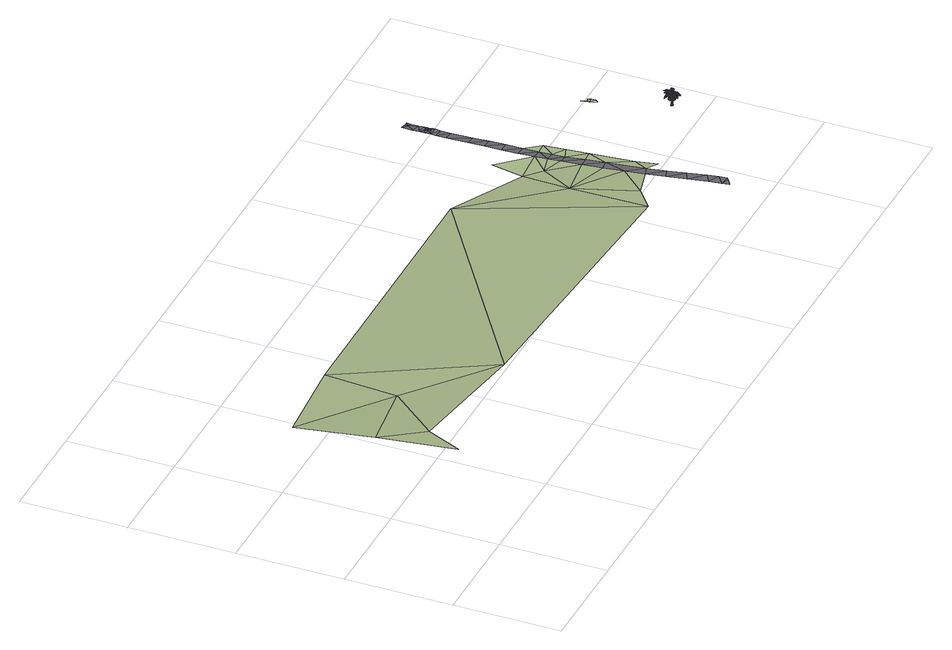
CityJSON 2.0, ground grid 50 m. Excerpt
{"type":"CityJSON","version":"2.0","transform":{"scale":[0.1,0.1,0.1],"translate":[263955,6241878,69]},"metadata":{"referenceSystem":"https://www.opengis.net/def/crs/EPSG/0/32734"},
"CityObjects":{
"tree1":{"type":"SolitaryVegetationObject","attributes":{"type":"palm","group":"standard","width":0.7,"height":2.8,"footprint":[264281.69,6241938.34],"ground_height":76.38},"geometry":[{"type":"MultiSurface","lod":"2","boundaries":[[[0,1,2]],[[2,3,4]],[[5,6,7]],[[8,0,9]],[[10,0,2]],[[9,11,5]],[[12,13,14]],[[14,15,16]],[[17,18,19]],[[20,12,21]],[[22,12,14]],[[21,23,17]],[[24,25,26]],[[26,27,28]],[[29,30,31]],[[32,24,33]],[[34,24,26]],[[33,35,29]],[[36,37,38]],[[39,40,41]],[[40,39,42]],[[43,44,45]],[[44,43,46]],[[47,48,49]],[[48,47,50]],[[51,52,53]],[[52,51,54]],[[55,56,57]],[[56,55,58]],[[59,60,61]],[[60,59,62]],[[63,64,65]],[[37,36,66]],[[64,63,67]],[[68,36,69]],[[40,70,71]],[[36,68,72]],[[73,64,74]],[[75,60,76]],[[64,73,77]],[[78,56,79]],[[60,75,80]],[[81,52,82]],[[56,78,83]],[[84,48,85]],[[52,81,86]],[[87,44,88]],[[48,84,89]],[[70,40,90]],[[44,87,91]],[[92,93,94]],[[94,95,96]],[[97,98,99]],[[100,92,101]],[[102,92,94]],[[101,103,97]],[[104,105,106]],[[106,107,108]],[[109,110,111]],[[112,104,113]],[[114,104,106]],[[113,115,109]],[[116,117,118]],[[118,119,120]],[[121,122,123]],[[124,116,125]],[[126,116,118]],[[125,127,121]],[[128,129,130]],[[130,131,132]],[[133,134,135]],[[136,128,137]],[[138,128,130]],[[137,139,133]],[[140,141,142]],[[142,143,144]],[[145,146,147]],[[148,140,149]],[[150,140,142]],[[149,151,145]],[[152,153,154]],[[154,155,156]],[[157,158,159]],[[160,152,161]],[[162,152,154]],[[161,163,157]],[[164,165,166]],[[166,167,44]],[[168,169,170]],[[171,164,172]],[[173,164,166]],[[172,174,168]],[[175,176,177]],[[177,178,179]],[[180,181,182]],[[183,175,184]],[[185,175,177]],[[184,186,180]],[[187,188,189]],[[189,190,191]],[[192,193,194]],[[195,187,196]],[[197,187,189]],[[196,198,192]],[[199,200,201]],[[200,51,202]],[[203,204,205]],[[206,207,199]],[[208,200,199]],[[207,203,209]],[[210,211,212]],[[211,39,213]],[[214,215,216]],[[217,218,210]],[[219,211,210]],[[218,214,220]],[[221,222,223]],[[222,59,224]],[[225,226,227]],[[228,229,221]],[[230,222,221]],[[229,225,231]],[[10,2,232]],[[10,232,233]],[[232,2,4]],[[232,4,234]],[[5,11,235]],[[5,235,236]],[[8,237,1]],[[8,1,0]],[[10,238,239]],[[10,239,0]],[[5,7,8]],[[5,8,9]],[[240,241,11]],[[240,11,9]],[[5,236,242]],[[5,242,243]],[[243,244,6]],[[243,6,5]],[[245,246,244]],[[245,244,243]],[[243,242,247]],[[243,247,245]],[[240,9,0]],[[240,0,239]],[[4,3,248]],[[4,248,249]],[[2,1,250]],[[2,250,3]],[[22,14,251]],[[22,251,252]],[[251,14,16]],[[251,16,253]],[[17,23,254]],[[17,254,255]],[[20,256,13]],[[20,13,12]],[[22,257,258]],[[22,258,12]],[[17,19,20]],[[17,20,21]],[[259,260,23]],[[259,23,21]],[[17,255,261]],[[17,261,262]],[[262,263,18]],[[262,18,17]],[[264,265,263]],[[264,263,262]],[[262,261,266]],[[262,266,264]],[[259,21,12]],[[259,12,258]],[[16,15,267]],[[16,267,268]],[[14,13,269]],[[14,269,15]],[[34,26,270]],[[34,270,271]],[[270,26,28]],[[270,28,272]],[[29,35,273]],[[29,273,274]],[[32,275,25]],[[32,25,24]],[[34,276,277]],[[34,277,24]],[[29,31,32]],[[29,32,33]],[[278,279,35]],[[278,35,33]],[[29,274,280]],[[29,280,281]],[[281,282,30]],[[281,30,29]],[[283,284,282]],[[283,282,281]],[[281,280,285]],[[281,285,283]],[[278,33,24]],[[278,24,277]],[[28,27,286]],[[28,286,287]],[[26,25,288]],[[26,288,27]],[[289,290,291]],[[289,291,292]],[[290,293,294]],[[290,294,291]],[[293,295,296]],[[293,296,294]],[[295,297,298]],[[295,298,296]],[[297,299,300]],[[297,300,298]],[[299,301,302]],[[299,302,300]],[[301,303,304]],[[301,304,302]],[[303,289,292]],[[303,292,304]],[[305,306,307]],[[305,307,308]],[[306,309,310]],[[306,310,307]],[[309,311,312]],[[309,312,310]],[[311,313,314]],[[311,314,312]],[[313,315,316]],[[313,316,314]],[[315,317,318]],[[315,318,316]],[[317,319,320]],[[317,320,318]],[[319,305,308]],[[319,308,320]],[[41,38,37]],[[41,37,39]],[[45,42,39]],[[45,39,43]],[[49,46,43]],[[49,43,47]],[[53,50,47]],[[53,47,51]],[[57,54,51]],[[57,51,55]],[[61,58,55]],[[61,55,59]],[[65,62,59]],[[65,59,63]],[[63,37,66]],[[63,66,67]],[[16,70,87]],[[16,87,84]],[[16,84,81]],[[16,81,78]],[[16,78,75]],[[16,75,73]],[[16,73,68]],[[16,68,70]],[[310,43,39]],[[310,39,307]],[[312,47,43]],[[312,43,310]],[[314,51,47]],[[314,47,312]],[[316,55,51]],[[316,51,314]],[[318,59,55]],[[318,55,316]],[[320,63,59]],[[320,59,318]],[[308,37,63]],[[308,63,320]],[[307,39,37]],[[307,37,308]],[[71,69,36]],[[71,36,40]],[[64,36,72]],[[64,72,74]],[[77,76,60]],[[77,60,64]],[[80,79,56]],[[80,56,60]],[[83,82,52]],[[83,52,56]],[[86,85,48]],[[86,48,52]],[[89,88,44]],[[89,44,48]],[[91,90,40]],[[91,40,44]],[[40,36,38]],[[40,38,41]],[[44,40,42]],[[44,42,45]],[[48,44,46]],[[48,46,49]],[[52,48,50]],[[52,50,53]],[[56,52,54]],[[56,54,57]],[[60,56,58]],[[60,58,61]],[[64,60,62]],[[64,62,65]],[[36,64,67]],[[36,67,66]],[[70,68,69]],[[70,69,71]],[[68,73,74]],[[68,74,72]],[[73,75,76]],[[73,76,77]],[[75,78,79]],[[75,79,80]],[[78,81,82]],[[78,82,83]],[[81,84,85]],[[81,85,86]],[[84,87,88]],[[84,88,89]],[[87,70,90]],[[87,90,91]],[[292,291,306]],[[292,306,305]],[[291,294,309]],[[291,309,306]],[[294,296,311]],[[294,311,309]],[[296,298,313]],[[296,313,311]],[[298,300,315]],[[298,315,313]],[[300,302,317]],[[300,317,315]],[[302,304,319]],[[302,319,317]],[[304,292,305]],[[304,305,319]],[[102,94,321]],[[102,321,322]],[[321,94,96]],[[321,96,323]],[[97,103,324]],[[97,324,325]],[[100,326,93]],[[100,93,92]],[[102,327,328]],[[102,328,92]],[[97,99,100]],[[97,100,101]],[[329,330,103]],[[329,103,101]],[[97,325,331]],[[97,331,332]],[[332,333,98]],[[332,98,97]],[[334,335,333]],[[334,333,332]],[[332,331,336]],[[332,336,334]],[[329,101,92]],[[329,92,328]],[[96,95,337]],[[96,337,338]],[[94,93,339]],[[94,339,95]],[[114,106,340]],[[114,340,341]],[[340,106,108]],[[340,108,342]],[[109,115,343]],[[109,343,344]],[[112,345,105]],[[112,105,104]],[[114,346,347]],[[114,347,104]],[[109,111,112]],[[109,112,113]],[[348,349,115]],[[348,115,113]],[[109,344,350]],[[109,350,351]],[[351,352,110]],[[351,110,109]],[[353,354,352]],[[353,352,351]],[[351,350,355]],[[351,355,353]],[[348,113,104]],[[348,104,347]],[[108,107,356]],[[108,356,357]],[[106,105,358]],[[106,358,107]],[[126,118,359]],[[126,359,360]],[[359,118,120]],[[359,120,361]],[[121,127,362]],[[121,362,363]],[[124,364,117]],[[124,117,116]],[[126,365,366]],[[126,366,116]],[[121,123,124]],[[121,124,125]],[[367,368,127]],[[367,127,125]],[[121,363,369]],[[121,369,370]],[[370,371,122]],[[370,122,121]],[[372,373,371]],[[372,371,370]],[[370,369,374]],[[370,374,372]],[[367,125,116]],[[367,116,366]],[[120,119,375]],[[120,375,376]],[[118,117,377]],[[118,377,119]],[[138,130,378]],[[138,378,379]],[[378,130,132]],[[378,132,380]],[[133,139,381]],[[133,381,382]],[[136,383,129]],[[136,129,128]],[[138,384,385]],[[138,385,128]],[[133,135,136]],[[133,136,137]],[[386,387,139]],[[386,139,137]],[[133,382,388]],[[133,388,389]],[[389,390,134]],[[389,134,133]],[[391,392,390]],[[391,390,389]],[[389,388,393]],[[389,393,391]],[[386,137,128]],[[386,128,385]],[[132,131,340]],[[132,340,394]],[[130,129,395]],[[130,395,131]],[[150,142,396]],[[150,396,397]],[[396,142,144]],[[396,144,398]],[[145,151,399]],[[145,399,400]],[[148,401,141]],[[148,141,140]],[[150,402,403]],[[150,403,140]],[[145,147,148]],[[145,148,149]],[[404,405,151]],[[404,151,149]],[[145,400,406]],[[145,406,407]],[[407,408,146]],[[407,146,145]],[[409,410,408]],[[409,408,407]],[[407,406,411]],[[407,411,409]],[[404,149,140]],[[404,140,403]],[[144,143,412]],[[144,412,413]],[[142,141,414]],[[142,414,143]],[[162,154,415]],[[162,415,416]],[[415,154,156]],[[415,156,417]],[[157,163,418]],[[157,418,419]],[[160,420,153]],[[160,153,152]],[[162,421,422]],[[162,422,152]],[[157,159,160]],[[157,160,161]],[[423,424,163]],[[423,163,161]],[[157,419,425]],[[157,425,426]],[[426,427,158]],[[426,158,157]],[[428,429,427]],[[428,427,426]],[[426,425,430]],[[426,430,428]],[[423,161,152]],[[423,152,422]],[[156,155,431]],[[156,431,432]],[[154,153,433]],[[154,433,155]],[[173,166,434]],[[173,434,435]],[[434,166,44]],[[434,44,436]],[[168,174,437]],[[168,437,438]],[[171,439,165]],[[171,165,164]],[[173,440,441]],[[173,441,164]],[[168,170,171]],[[168,171,172]],[[442,443,174]],[[442,174,172]],[[168,438,444]],[[168,444,445]],[[445,446,169]],[[445,169,168]],[[447,448,446]],[[447,446,445]],[[445,444,449]],[[445,449,447]],[[442,172,164]],[[442,164,441]],[[44,167,450]],[[44,450,49]],[[166,165,451]],[[166,451,167]],[[185,177,452]],[[185,452,453]],[[452,177,179]],[[452,179,454]],[[180,186,455]],[[180,455,456]],[[183,457,176]],[[183,176,175]],[[185,458,459]],[[185,459,175]],[[180,182,183]],[[180,183,184]],[[460,461,186]],[[460,186,184]],[[180,456,462]],[[180,462,463]],[[463,464,181]],[[463,181,180]],[[465,466,464]],[[465,464,463]],[[463,462,467]],[[463,467,465]],[[460,184,175]],[[460,175,459]],[[179,178,468]],[[179,468,42]],[[177,176,469]],[[177,469,178]],[[197,189,470]],[[197,470,471]],[[470,189,191]],[[470,191,472]],[[192,198,473]],[[192,473,474]],[[195,475,188]],[[195,188,187]],[[197,476,477]],[[197,477,187]],[[192,194,195]],[[192,195,196]],[[478,479,198]],[[478,198,196]],[[192,474,480]],[[192,480,481]],[[481,482,193]],[[481,193,192]],[[483,484,482]],[[483,482,481]],[[481,480,485]],[[481,485,483]],[[478,196,187]],[[478,187,477]],[[191,190,486]],[[191,486,487]],[[189,188,488]],[[189,488,190]],[[208,489,490]],[[208,490,200]],[[490,491,51]],[[490,51,200]],[[203,492,493]],[[203,493,209]],[[206,199,201]],[[206,201,494]],[[208,199,495]],[[208,495,496]],[[203,207,206]],[[203,206,204]],[[495,207,209]],[[495,209,497]],[[203,498,499]],[[203,499,492]],[[498,203,205]],[[498,205,500]],[[501,498,500]],[[501,500,502]],[[498,501,503]],[[498,503,499]],[[495,199,207]],[[51,504,505]],[[51,505,202]],[[200,202,506]],[[200,506,201]],[[219,507,508]],[[219,508,211]],[[508,509,39]],[[508,39,211]],[[214,510,511]],[[214,511,220]],[[217,210,212]],[[217,212,512]],[[219,210,513]],[[219,513,514]],[[214,218,217]],[[214,217,215]],[[515,218,220]],[[515,220,516]],[[214,517,518]],[[214,518,510]],[[517,214,216]],[[517,216,519]],[[520,517,519]],[[520,519,521]],[[517,520,522]],[[517,522,518]],[[515,513,210]],[[515,210,218]],[[39,523,524]],[[39,524,213]],[[211,213,525]],[[211,525,212]],[[230,526,527]],[[230,527,222]],[[527,528,59]],[[527,59,222]],[[225,529,530]],[[225,530,231]],[[228,221,223]],[[228,223,531]],[[230,221,532]],[[230,532,533]],[[225,229,228]],[[225,228,226]],[[534,229,231]],[[534,231,535]],[[225,536,537]],[[225,537,529]],[[536,225,227]],[[536,227,538]],[[539,536,538]],[[539,538,540]],[[536,539,541]],[[536,541,537]],[[534,532,221]],[[534,221,229]],[[59,542,543]],[[59,543,224]],[[222,224,544]],[[222,544,223]]]}]},
"terrain1":{"type":"TINRelief","geometry":[{"type":"CompositeSurface","lod":"1","boundaries":[[[545,546,547]],[[545,547,548]],[[548,549,545]],[[547,550,548]],[[551,549,548]],[[550,551,548]],[[551,550,552]],[[550,553,552]],[[552,553,554]],[[554,553,555]],[[554,556,552]],[[554,555,557]],[[557,555,558]],[[556,554,559]],[[557,560,554]],[[561,559,554]],[[560,561,554]],[[562,563,564]],[[565,556,559]],[[562,566,563]],[[567,556,565]],[[561,568,559]],[[559,568,569]],[[559,569,565]],[[566,562,570]],[[566,570,571]],[[570,572,571]],[[572,570,573]],[[573,574,572]],[[575,576,574]],[[575,574,573]],[[576,575,577]],[[578,579,580]],[[580,581,582]],[[580,583,578]],[[580,582,583]],[[583,584,578]]]}]},
"road1":{"type":"Road","attributes":{"highway":"residential","name":"Upper Mountain Road","surface":"asphalt","lanes":2,"width":7.4},"geometry":[{"type":"MultiSurface","lod":"1","boundaries":[[[585,586,587]],[[568,572,569]],[[588,585,589]],[[565,569,576]],[[576,590,565]],[[591,592,593]],[[594,595,596]],[[597,598,599]],[[600,601,602]],[[603,604,605]],[[596,606,607]],[[558,563,557]],[[557,566,560]],[[561,571,568]],[[563,558,608]],[[566,561,560]],[[609,610,608]],[[611,601,600]],[[595,606,596]],[[612,603,605]],[[600,602,613]],[[614,615,616]],[[606,617,607]],[[615,614,594]],[[615,605,604]],[[612,607,617]],[[614,595,594]],[[596,607,605]],[[594,596,605]],[[618,597,599]],[[599,619,620]],[[621,613,622]],[[605,615,594]],[[621,604,623]],[[615,621,616]],[[624,612,617]],[[607,612,605]],[[624,625,612]],[[626,599,627]],[[625,619,626]],[[624,619,625]],[[604,603,623]],[[618,599,620]],[[613,602,622]],[[622,616,621]],[[604,621,615]],[[585,628,586]],[[610,629,630]],[[630,629,587]],[[627,599,598]],[[619,599,626]],[[612,625,603]],[[625,623,603]],[[630,587,586]],[[585,588,628]],[[572,574,569]],[[576,569,574]],[[631,611,593]],[[577,591,590]],[[566,557,563]],[[568,571,572]],[[561,566,571]],[[610,609,629]],[[591,577,592]],[[590,576,577]],[[611,631,601]],[[593,592,631]],[[608,558,609]]]}]}
},
"vertices":[
[3260,589,137],[3265,584,134],[3263,595,134],[3267,591,132],[3265,600,129],[3254,579,137],[3255,573,132],[3261,577,134],[3261,581,135],[3257,584,138],[3256,591,136],[3247,583,135],[3265,592,143],[3273,590,142],[3266,598,139],[3272,596,139],[3267,603,134],[3265,581,144],[3271,576,142],[3273,582,143],[3271,585,143],[3265,586,145],[3262,591,141],[3259,580,140],[3273,588,134],[3281,591,132],[3271,594,132],[3276,596,131],[3269,600,129],[3279,578,131],[3285,578,127],[3284,583,130],[3281,585,132],[3276,583,134],[3270,586,132],[3272,576,127],[3270,606,128],[3269,605,119],[3270,608,127],[3267,606,119],[3267,607,128],[3268,608,127],[3266,608,127],[3265,605,119],[3264,606,128],[3264,608,127],[3263,606,127],[3264,603,119],[3263,603,128],[3262,604,127],[3262,602,127],[3265,602,119],[3264,601,128],[3263,601,127],[3264,599,127],[3267,601,119],[3267,600,128],[3266,598,127],[3268,598,127],[3269,602,119],[3270,601,128],[3270,599,127],[3271,601,127],[3269,603,119],[3271,603,128],[3272,602,127],[3271,606,127],[3272,604,127],[3269,606,134],[3269,607,133],[3267,607,134],[3268,608,133],[3271,606,133],[3270,603,134],[3271,604,133],[3269,601,134],[3271,601,133],[3271,602,133],[3267,600,134],[3268,599,133],[3269,600,133],[3265,601,134],[3265,600,133],[3266,599,133],[3264,603,134],[3263,602,133],[3263,601,133],[3265,606,134],[3263,606,133],[3263,604,133],[3266,608,133],[3265,607,133],[3281,609,137],[3279,617,136],[3276,607,134],[3274,612,133],[3270,605,129],[3291,614,137],[3293,621,134],[3287,620,136],[3285,617,137],[3286,612,138],[3283,606,135],[3294,608,133],[3259,601,144],[3260,594,143],[3263,602,140],[3264,598,139],[3266,603,134],[3250,597,147],[3248,591,145],[3254,591,145],[3256,594,145],[3255,599,146],[3256,603,142],[3247,602,143],[3283,602,132],[3284,608,128],[3277,603,131],[3278,607,129],[3270,603,129],[3293,601,129],[3296,604,123],[3291,607,126],[3288,606,128],[3288,602,131],[3283,598,131],[3291,594,127],[3264,613,145],[3256,614,142],[3265,608,141],[3260,609,139],[3267,604,134],[3261,624,149],[3256,629,146],[3255,622,145],[3257,619,145],[3263,618,148],[3268,615,145],[3269,626,147],[3277,606,144],[3276,614,142],[3272,605,140],[3271,610,139],[3268,604,134],[3287,610,146],[3289,617,143],[3283,617,144],[3281,614,144],[3282,608,146],[3279,603,142],[3290,605,142],[3268,618,136],[3261,619,135],[3267,612,134],[3262,613,133],[3267,607,129],[3267,628,136],[3262,632,133],[3260,627,135],[3262,623,136],[3267,623,137],[3271,618,134],[3273,628,133],[3254,613,133],[3249,609,129],[3259,609,132],[3255,606,129],[3245,620,131],[3240,619,125],[3242,614,128],[3246,613,130],[3249,617,133],[3256,617,132],[3251,626,129],[3273,619,131],[3267,622,127],[3271,613,130],[3266,615,128],[3268,606,128],[3278,629,126],[3275,633,120],[3271,629,123],[3271,626,126],[3276,625,129],[3277,618,129],[3284,625,124],[3251,602,130],[3252,595,129],[3257,603,130],[3257,598,129],[3264,603,128],[3242,601,126],[3240,596,122],[3245,594,125],[3247,596,128],[3246,602,129],[3251,605,128],[3243,607,123],[3258,597,115],[3261,599,117],[3256,602,113],[3259,603,116],[3255,595,108],[3253,600,108],[3253,598,104],[3255,599,111],[3256,596,112],[3260,596,114],[3259,592,107],[3268,615,114],[3267,611,117],[3273,613,112],[3271,610,115],[3268,620,107],[3273,617,106],[3271,618,102],[3272,616,109],[3268,618,111],[3265,615,114],[3262,618,106],[3277,597,114],[3274,599,117],[3273,593,111],[3271,596,115],[3281,594,106],[3276,591,106],[3279,592,101],[3276,593,109],[3280,595,111],[3279,600,113],[3283,601,106],[3256,598,133],[3253,593,135],[3262,601,129],[3247,580,134],[3249,578,135],[3263,580,134],[3253,592,136],[3250,587,136],[3250,586,136],[3249,586,136],[3246,577,133],[3251,574,134],[3253,572,132],[3247,569,129],[3253,571,131],[3246,574,132],[3268,592,130],[3267,598,128],[3268,589,131],[3260,597,136],[3259,591,139],[3264,602,133],[3260,577,140],[3262,577,141],[3273,585,143],[3259,590,139],[3258,585,140],[3260,584,141],[3259,583,140],[3261,575,140],[3266,575,142],[3270,574,141],[3267,568,138],[3270,573,140],[3263,572,139],[3273,598,137],[3270,602,134],[3273,595,139],[3265,591,129],[3267,586,130],[3267,599,128],[3275,574,126],[3277,575,127],[3283,586,131],[3268,585,130],[3270,580,129],[3271,580,129],[3271,579,128],[3277,573,125],[3281,574,127],[3285,576,126],[3284,570,121],[3285,575,125],[3279,572,123],[3277,598,130],[3271,601,129],[3278,596,131],[3270,607,74],[3267,608,74],[3267,607,82],[3269,606,82],[3263,607,74],[3265,606,82],[3262,603,74],[3264,603,82],[3263,600,74],[3265,601,82],[3267,598,74],[3267,600,82],[3270,600,74],[3269,601,82],[3272,603,74],[3270,603,82],[3269,605,94],[3267,606,94],[3267,605,110],[3268,605,110],[3265,605,94],[3266,605,110],[3265,603,94],[3265,603,110],[3265,602,94],[3266,602,110],[3267,601,94],[3267,601,110],[3269,602,94],[3268,602,110],[3269,603,94],[3269,603,110],[3279,602,131],[3285,603,133],[3272,603,128],[3296,611,132],[3296,613,133],[3284,619,136],[3285,604,133],[3290,606,134],[3290,607,134],[3292,607,133],[3298,613,132],[3296,617,134],[3295,621,133],[3301,621,129],[3296,622,132],[3300,616,130],[3272,613,132],[3270,608,129],[3274,614,133],[3259,607,137],[3255,606,140],[3264,605,134],[3245,599,143],[3246,598,144],[3257,593,145],[3254,605,141],[3250,603,142],[3250,602,143],[3249,603,143],[3244,597,144],[3246,594,146],[3247,591,145],[3241,590,143],[3245,590,144],[3242,595,143],[3265,597,138],[3267,601,134],[3264,596,140],[3276,596,130],[3282,595,130],[3271,600,128],[3293,595,125],[3294,597,126],[3288,608,127],[3283,596,130],[3287,595,129],[3288,596,129],[3288,594,128],[3295,596,124],[3297,600,125],[3297,603,123],[3300,599,119],[3297,603,121],[3297,596,122],[3276,608,128],[3271,605,128],[3279,609,128],[3272,610,139],[3271,615,143],[3269,605,134],[3267,629,147],[3265,629,147],[3255,619,144],[3271,616,144],[3270,621,146],[3269,622,146],[3270,623,146],[3266,631,147],[3260,630,148],[3257,631,146],[3260,638,145],[3257,632,145],[3264,634,146],[3264,604,133],[3257,609,139],[3275,600,137],[3280,601,140],[3269,602,134],[3292,607,142],[3291,609,143],[3280,615,144],[3281,601,140],[3286,603,142],[3286,604,142],[3287,603,142],[3294,609,142],[3292,613,144],[3291,617,143],[3298,616,140],[3292,617,142],[3295,611,141],[3269,611,138],[3267,606,134],[3271,612,140],[3273,613,130],[3274,618,133],[3269,608,129],[3272,631,132],[3270,631,133],[3260,623,135],[3273,619,133],[3274,624,133],[3273,625,134],[3274,626,133],[3270,633,132],[3266,633,134],[3263,633,133],[3265,639,129],[3263,635,132],[3269,635,130],[3261,612,132],[3264,608,129],[3260,614,133],[3263,615,130],[3259,619,131],[3265,608,128],[3248,627,127],[3246,625,128],[3245,612,129],[3257,620,131],[3254,623,131],[3252,623,131],[3253,624,130],[3245,627,126],[3241,624,127],[3240,621,125],[3238,627,120],[3239,622,123],[3243,628,124],[3256,604,128],[3253,605,129],[3277,610,129],[3280,616,129],[3271,606,128],[3284,627,122],[3283,629,122],[3269,627,125],[3280,617,128],[3283,621,127],[3282,622,127],[3283,622,126],[3284,629,120],[3280,632,121],[3277,633,119],[3282,635,114],[3277,634,117],[3284,631,118],[3265,614,127],[3265,617,127],[3257,608,127],[3252,608,127],[3263,605,127],[3241,605,121],[3240,603,122],[3247,595,127],[3251,608,127],[3246,608,125],[3246,607,125],[3245,607,124],[3239,604,120],[3239,600,122],[3239,596,121],[3236,598,116],[3239,596,119],[3238,602,118],[3259,597,129],[3263,600,128],[3257,596,129],[3263,594,113],[3265,597,116],[3266,601,118],[3257,594,105],[3258,593,105],[3254,601,111],[3260,593,110],[3262,594,113],[3260,593,109],[3254,595,104],[3257,593,103],[3253,598,103],[3255,596,99],[3254,598,102],[3257,594,101],[3264,604,118],[3260,604,117],[3258,604,116],[3262,614,113],[3262,610,116],[3265,606,118],[3265,619,104],[3263,619,104],[3273,616,109],[3262,617,110],[3262,615,113],[3263,617,109],[3262,617,108],[3267,620,102],[3264,619,102],[3270,619,101],[3267,619,97],[3270,618,100],[3264,619,100],[3269,605,118],[3272,608,116],[3273,610,115],[3279,603,113],[3276,604,116],[3270,604,118],[3283,598,103],[3283,599,103],[3275,592,108],[3282,601,109],[3280,602,112],[3282,600,109],[3282,601,108],[3282,594,101],[3283,598,101],[3279,593,100],[3281,595,95],[3279,593,99],[3283,598,99],[3268,601,118],[3269,596,116],[3270,595,114],
[32,583,377],[8,190,435],[134,379,398],[418,650,332],[56,976,308],[754,300,378],[521,1028,277],[1988,1076,208],[2247,275,272],[2329,672,210],[2374,368,248],[2389,915,169],[2532,509,217],[2526,409,232],[2460,847,171],[2538,609,201],[2544,709,188],[2621,496,213],[2569,423,230],[2612,386,236],[2560,934,161],[2581,615,201],[2420,1070,167],[2551,809,175],[2555,872,167],[2638,715,185],[2587,711,188],[2593,806,172],[2646,825,171],[2597,869,166],[2655,935,158],[2601,931,160],[2609,1011,150],[3256,992,1],[3237,1011,6],[3252,979,1],[3267,946,1],[3275,959,1],[3276,980,1],[3270,994,1],
[2504,48,292],[2548,80,292],[2507,109,283],[2529,28,299],[2501,8,299],[2567,1015,150],[2575,1095,141],[2617,1091,145],[2583,1176,137],[2650,1451,108],[2653,1457,108],[2650,1458,108],[2651,1568,101],[2641,1570,101],[2643,1553,101],[2601,1359,118],[2633,1252,127],[2643,1354,117],[2625,1471,109],[2631,1455,109],[2640,1463,108],[2653,1458,108],[2651,1465,108],[2563,327,246],[2520,309,249],[2557,232,264],[2591,1256,127],[2643,1473,108],[2606,1410,114],[2652,1444,113],[2638,1444,113],[2651,1431,113],[2654,1472,108],[2661,1567,101],[2657,1512,104],[2660,1547,101],[2609,1435,114],[2648,1406,113],[2611,1461,109],[2655,1485,108],[2613,1489,109],[2615,1517,106],[2619,1573,103],[2545,40,296],[2513,209,266],[2551,136,282],[2625,1172,136]
]}
